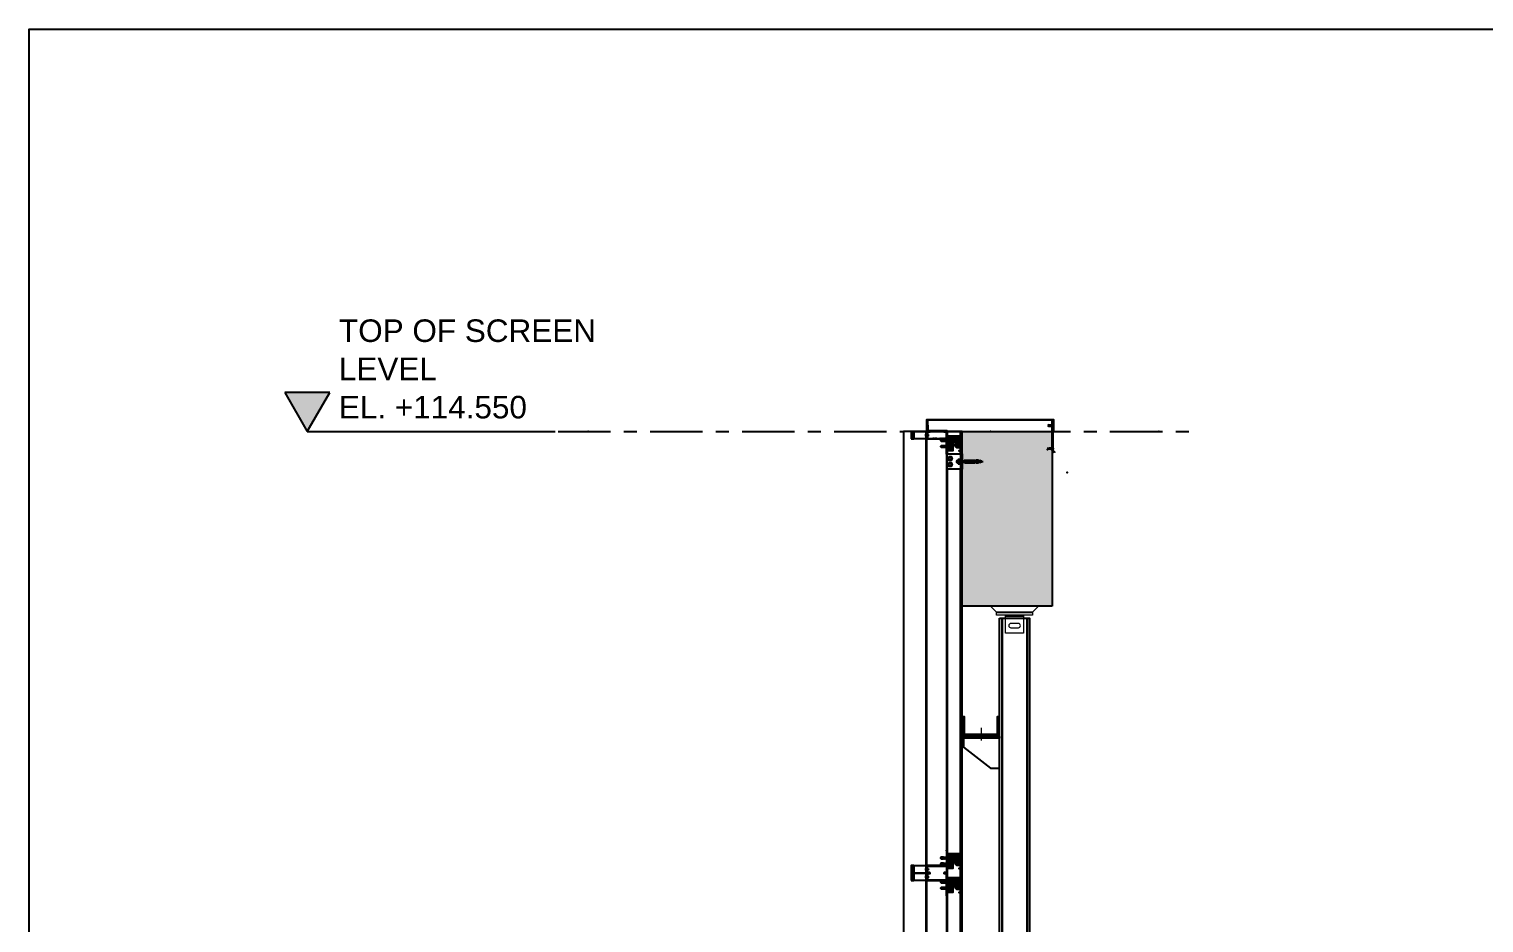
# Model space of a CAD drawing. Header units: millimetres. Extents: x 3774 to 718460, y -768339 to 192544.
# Drawn here: x 522930 to 527774, y -720952 to -717977 of the extents above; entities that cross this region are included whole.
import ezdxf

# ---------------------------------------------------------------- set-up
doc = ezdxf.new("R2010")
doc.units = ezdxf.units.MM
doc.set_wipeout_variables(frame=1)
for name, pattern in [('CENTER', [50.8, 31.75, -6.35, 6.35, -6.35]), ('TA_GL_000.70000', [1.925, 0.7, -0.175, 0.175, -0.175, 0.7]), ('XKITLINE00', [0])]:
    doc.linetypes.add(name, pattern=pattern)
for name, color, linetype in [('000 - 0_SYM_DWG_GRIDLINE_MAIN_COLOR_251', 7, 'Continuous'), ('000 - 0_SYM_DWG_LEVEL_MAIN_COLOR_2', 7, 'Continuous'), ('000 - 0_SYM_DWG_LEVEL_TEXT', 7, 'Continuous'), ('000 - CONCRETE_WALL_HATCH_', 7, 'Continuous'), ('000 - L I N E 0.1', 7, 'Continuous'), ('000 - STRUCTURE_STEEL_ACCESORIES_MAIN_COLOR_1', 7, 'Continuous'), ('000 - STRUCTURE_STEEL_ACCESORIES_SUB_COLOR_1', 7, 'Continuous'), ('000 - STRUCTURE_STEEL_ACCESORIES_WIPEOUT_', 7, 'Continuous'), ('000 - STRUCTURE_STEEL_FASTERN_DEF_SUB', 7, 'Continuous'), ('000 - STRUCTURE_STEEL_FASTERN_MAIN_COLOR_1', 7, 'Continuous'), ('000 - STRUCTURE_STEEL_FASTERN_MAIN_COLOR_2', 7, 'Continuous'), ('000 - STRUCTURE_STEEL_FRAMING_CUT_COLOR_4', 7, 'Continuous'), ('000 - STRUCTURE_STEEL_FRAMING_DEF_SUB', 7, 'Continuous'), ('000 - STRUCTURE_STEEL_FRAMING_HATCH_', 7, 'Continuous'), ('000 - STRUCTURE_STEEL_FRAMING_MAIN_COLOR_1', 7, 'Continuous'), ('000 - STRUCTURE_STEEL_FRAMING_MAIN_COLOR_2', 7, 'Continuous'), ('000 - STRUCTURE_STEEL_FRAMING_SUB_COLOR_2', 7, 'Continuous'), ('010 - ASPG_ACCESSORIES_DEF_SUB', 7, 'Continuous'), ('010 - ASPG_ACCESSORIES_MAIN_COLOR_1', 7, 'Continuous'), ('010 - ASPG_ACCESSORIES_MAIN_COLOR_2', 7, 'Continuous'), ('010 - ASPG_ACCESSORIES_SUB_COLOR_2', 7, 'Continuous'), ('010 - ASPG_ACCESSORIES_SUB_COLOR_3', 7, 'Continuous'), ('010 - ASPG_ACCESSORIES_SYMBOL_', 7, 'Continuous'), ('010 - ASPG_ACCESSORIES_WIPEOUT_', 7, 'Continuous'), ('010 - ASPG_EXTR_MAIN_COLOR_2', 7, 'Continuous'), ('010 - ASPG_EXTR_WIPEOUT_', 7, 'Continuous'), ('010 - ASPG_FASTERN_MAIN_COLOR_1', 7, 'Continuous'), ('010 - ASPG_FASTERN_SUB_COLOR_2', 7, 'Continuous'), ('010 - ASPG_FASTERN_WIPEOUT_', 7, 'Continuous'), ('010 - ASPG_FLASHING_CUT_COLOR_3', 7, 'Continuous'), ('010 - ASPG_FLASHING_CUT_COLOR_4', 7, 'Continuous'), ('010 - ASPG_FLASHING_CUT_COLOR_5', 7, 'Continuous'), ('010 - ASPG_FLASHING_HATCH_', 7, 'Continuous'), ('010 - ASPG_FLASHING_MAIN_COLOR_1', 7, 'Continuous'), ('010 - ASPG_FRAMING_CUT_COLOR_4', 7, 'Continuous'), ('010 - ASPG_FRAMING_HATCH_', 7, 'Continuous'), ('010 - ASPG_FRAMING_SUB_COLOR_2', 7, 'Continuous'), ('010 - ASPG_FRAMING_WIPEOUT_', 7, 'Continuous'), ('Center Line', 7, 'CENTER'), ('DIM', 7, 'Continuous'), ('HATCH', 7, 'Continuous')]:
    doc.layers.add(name, color=color, linetype=linetype)
doc.layers.add('Part', color=7, linetype='Continuous', lineweight=0)
doc.layers.add('SCREW', color=7, linetype='Continuous', lineweight=5)
doc.styles.add('Arial_1', font='arial.ttf', dxfattribs={"height": 125})
doc.styles.add('Cetury Gothic', font='swissl.ttf')
doc.styles.add('TA', font='', dxfattribs={"height": 4.5})
doc.styles.get('TA').set_extended_font_data('Cordia New')
pattern_1 = [(45, (2715.48714, 3084.9077), (-0.265165043, 0.265165043), []), (45, (2715.6639, 3084.9077), (-0.265165043, 0.265165043), [])]

# ---------------------------------------------------------------- blocks, each defined once
blk = doc.blocks.new('W-1-PP19-ST-ENT2_20260406-084955_STANDARD_PAPER_BLOCK')
at = {"layer": 'DIM', "color": 7}
blk.add_lwpolyline([(775, 0), (0, 0), (0, 443.999987), (775, 443.999987)], close=True, dxfattribs=at)
blk = doc.blocks.new('*A6835')
at = {"layer": 'Part', "color": 7, "linetype": 'XKITLINE00', "lineweight": 0}
for p, q in [((560.731873, 232.946249), (560.571873, 232.946249)), ((560.571873, 232.946249), (560.571873, 231.646249)), ((560.731873, 231.766249), (560.731873, 232.946249)), ((563.071873, 232.946249), (562.911873, 232.946249)), ((562.911873, 232.946249), (562.911873, 231.766249)), ((563.071873, 231.646249), (563.071873, 232.946249)), ((560.571873, 231.646249), (563.071873, 231.646249)), ((562.911873, 231.766249), (560.731873, 231.766249))]:
    blk.add_line(p, q, dxfattribs=at)
blk = doc.blocks.new('*A6836')
at = {"layer": 'Part', "color": 7, "linetype": 'XKITLINE00', "lineweight": 0}
for p, q in [((560.671873, 231.526249), (560.671873, 231.646249)), ((563.071873, 231.646249), (563.071873, 231.526249)), ((563.071873, 231.526249), (560.671873, 231.526249))]:
    blk.add_line(p, q, dxfattribs=at)
blk = doc.blocks.new('A$C35bcc281')
at = {"layer": '000 - STRUCTURE_STEEL_FRAMING_HATCH_'}
h = blk.add_hatch(dxfattribs=at)
h.set_pattern_fill('ANSI32', scale=0.5)
h.paths.add_polyline_path([(-125, 171), (-125, 106), (0, 106), (0, 171), (-8, 171), (-8, 112), (-117, 112), (-117, 171)])
h = blk.add_hatch(dxfattribs=at)
h.set_pattern_fill('ANSI32', style=0)
h.set_pattern_definition(pattern_1)
h.paths.add_polyline_path([(-38, 106), (-38, 100), (-82, 100), (-82, 106)], flags=17)
h = blk.add_hatch(dxfattribs=at)
h.set_pattern_fill('ANSI32', style=0)
h.set_pattern_definition(pattern_1)
h.paths.add_polyline_path([(-53, 112), (-53, 106), (-67, 106), (-67, 112)], flags=17)
at = {"layer": '000 - STRUCTURE_STEEL_FRAMING_CUT_COLOR_4', "color": 7}
blk.add_lwpolyline([(-125, 171), (-125, 106), (0, 106), (0, 171), (-8, 171), (-8, 112), (-117, 112), (-117, 171), (-125, 171)], dxfattribs=at)
at = {"layer": '000 - STRUCTURE_STEEL_FRAMING_DEF_SUB', "color": 7, "linetype": 'XKITLINE00', "lineweight": 0}
blk.add_line((-60, 92.1), (-60, 135), dxfattribs=at)
blk.add_line((-60, 92.1), (-60, 135), dxfattribs=at)
at = {"layer": '000 - STRUCTURE_STEEL_FRAMING_HATCH_', "color": 7, "linetype": 'XKITLINE00', "lineweight": 0}
for p, q in [((-82, 100), (-82, 106)), ((-82, 100), (-82, 106)), ((-67, 106), (-67, 112)), ((-67, 106), (-67, 112)), ((-53, 106), (-53, 112)), ((-53, 106), (-53, 112)), ((-38, 100), (-38, 106)), ((-38, 100), (-38, 106))]:
    blk.add_line(p, q, dxfattribs=at)
at = {"layer": '000 - STRUCTURE_STEEL_FRAMING_MAIN_COLOR_2', "color": 7}
blk.add_lwpolyline([(-120, 106), (0, 106), (0, 100), (-120, 100)], close=True, dxfattribs=at)
blk.add_lwpolyline([(-120, 100), (-120, 70), (-30, 0), (0, 0), (0, 100), (-120, 100)], dxfattribs=at)
at = {"color": 7, "lineweight": 0, "xscale": 50, "yscale": 50, "zscale": 50}
blk.add_blockref('*A6835', (-28153.6, -11476.3), dxfattribs=at)
at = {"layer": '000 - STRUCTURE_STEEL_FRAMING_MAIN_COLOR_2', "color": 7, "xscale": 50, "yscale": 50, "zscale": 50}
blk.add_blockref('*A6836', (-28153.6, -11476.3), dxfattribs=at)
blk = doc.blocks.new('*U6845')
at = {"layer": '000 - STRUCTURE_STEEL_ACCESORIES_MAIN_COLOR_1', "color": 7, "lineweight": 0}
for p, q in [((-30, 2078.9), (-30, 2138.9)), ((30, 2133.9), (-30, 2133.9)), ((30, 2138.9), (30, 2078.9)), ((30, 2078.9), (-30, 2078.9)), ((30, 90), (-30, 90)), ((-30, 90), (-30, 30)), ((30, 30), (30, 90)), ((30, 35), (-30, 35))]:
    blk.add_line(p, q, dxfattribs=at)
for points in [[(-15.2, 2097.4), (-12.5, 2096.9), (12.5, 2096.9), (15.2, 2097.4), (17.4, 2098.9), (19, 2101.2), (19.5, 2103.9), (19, 2106.5), (17.4, 2108.8), (15.2, 2110.3), (12.5, 2110.9), (-12.5, 2110.9), (-15.2, 2110.3), (-17.4, 2108.8), (-19, 2106.5), (-19.5, 2103.9), (-19, 2101.2), (-17.4, 2098.9), (-15.2, 2097.4)], [(-15.2, 71.5), (-12.5, 72), (12.5, 72), (15.2, 71.5), (17.4, 69.9), (19, 67.7), (19.5, 65), (19, 62.3), (17.4, 60.1), (15.2, 58.5), (12.5, 58), (-12.5, 58), (-15.2, 58.5), (-17.4, 60.1), (-19, 62.3), (-19.5, 65), (-19, 67.7), (-17.4, 69.9), (-15.2, 71.5)]]:
    blk.add_lwpolyline(points, close=True, dxfattribs=at)
at = {"layer": '000 - STRUCTURE_STEEL_FASTERN_MAIN_COLOR_2', "color": 7}
for p, q in [((-60, 2148.9), (60, 2148.9)), ((-60, 20), (60, 20))]:
    blk.add_line(p, q, dxfattribs=at)
at = {"layer": '000 - STRUCTURE_STEEL_FASTERN_MAIN_COLOR_2', "color": 7, "lineweight": 0}
for points in [[(60, 2148.9), (60, 2138.9), (-60, 2138.9), (-60, 2148.9), (-80, 2168.9), (80, 2168.9)], [(60, 20), (60, 30), (-60, 30), (-60, 20), (-80, 0), (80, 0)]]:
    blk.add_lwpolyline(points, close=True, dxfattribs=at)
at = {"layer": '000 - STRUCTURE_STEEL_FRAMING_MAIN_COLOR_1', "color": 7}
for points in [[(-225, -300), (-180, -300), (-180, 2750), (-225, 2750)], [(-180, -300), (-175, -300), (-175, 2750), (-180, 2750)], [(-50, 2128.9), (-42, 2128.9), (-42, 40), (-50, 40)], [(42, 2128.9), (50, 2128.9), (50, 40), (42, 40)]]:
    blk.add_lwpolyline(points, close=True, dxfattribs=at)
at = {"layer": '000 - STRUCTURE_STEEL_FRAMING_SUB_COLOR_2', "color": 7}
blk.add_lwpolyline([(-42, 2128.9), (42, 2128.9), (42, 40), (-42, 40)], close=True, dxfattribs=at)
at = {"color": 7}
for p in [(-50, 1629), (-50, 1629), (-50, 129), (-50, 129)]:
    blk.add_blockref('A$C35bcc281', p, dxfattribs=at)
blk = doc.blocks.new('*U7070')
at = {"layer": '000 - 0_SYM_DWG_LEVEL_MAIN_COLOR_2'}
blk.add_hatch(color=7, dxfattribs=at).paths.add_polyline_path([(-88.01, 5.18), (-91, 0), (-93.99, 5.18)])
at = {"color": 7}
blk.add_point((0, 0), dxfattribs=at)
at = {"layer": '000 - 0_SYM_DWG_GRIDLINE_MAIN_COLOR_251', "color": 7}
blk.add_lwpolyline([(-91, 0), (-67, 0), (-62.5, 0), (-58, 0)], dxfattribs=at)
at = {"layer": '000 - 0_SYM_DWG_LEVEL_MAIN_COLOR_2', "color": 7, "lineweight": 25}
for p, q in [((-88.01, 5.18), (-93.99, 5.18)), ((-93.99, 5.18), (-91, 0)), ((-91, 0), (-88.01, 5.18))]:
    blk.add_line(p, q, dxfattribs=at)
at = {"layer": '000 - 0_SYM_DWG_LEVEL_TEXT', "color": 7, "style": 'Arial_1'}
for tag, p in [('LV_NAME_1', (-86.78, 11.92)), ('LV_NAME_2', (-86.79, 6.83)), ('LV_NAME_3', (-86.8, 1.74))]:
    blk.add_attdef(tag, p, '', height=3, dxfattribs=at)
blk = doc.blocks.new('*U6855')
at = {"layer": '000 - 0_SYM_DWG_GRIDLINE_MAIN_COLOR_251', "color": 7, "linetype": 'ByBlock', "ltscale": 5}
blk.add_line((2, 0), (-40, 0), dxfattribs=at)
at = {"layer": '000 - 0_SYM_DWG_GRIDLINE_MAIN_COLOR_251', "color": 7}
for p in [(-38, 0), (0, 0)]:
    blk.add_point(p, dxfattribs=at)
at = {"color": 7, "style": 'TA', "flags": 1}
blk.add_attdef('LOCATION', (6, -6), '', height=4.5, rotation=270, dxfattribs=at)
blk = doc.blocks.new('000_ASPG_TYP_FILES_20260218-010703_FRAME_EXTR_HONLIZONTAL')
at = {"layer": '010 - ASPG_FRAMING_HATCH_'}
h = blk.add_hatch(dxfattribs=at)
h.set_pattern_fill('ANSI32', scale=0.1)
edge = h.paths.add_edge_path()
edge.add_line((74.7, 2), (25, 2))
edge.add_line((25, 2), (25, 67))
edge.add_arc((24.7, 67), 0.3, 0, 90)
edge.add_line((24.7, 67.3), (0.3, 67.3))
edge.add_arc((0.3, 67), 0.3, 90, 180)
edge.add_line((0, 67), (0, 57.6))
edge.add_arc((0.3, 57.6), 0.3, 180, 270)
edge.add_line((0.3, 57.3), (1.7, 57.3))
edge.add_arc((1.7, 57.6), 0.3, 270, 360)
edge.add_line((2, 57.6), (2, 65))
edge.add_arc((2.3, 65), 0.3, 90, 180, ccw=False)
edge.add_line((2.3, 65.3), (22.7, 65.3))
edge.add_arc((22.7, 65), 0.3, 0, 90, ccw=False)
edge.add_line((23, 65), (23, 49))
edge.add_line((23, 49), (23.5, 48.5))
edge.add_line((23.5, 48.5), (23, 48))
edge.add_line((23, 48), (23, 22.3))
edge.add_line((23, 22.3), (23.5, 21.8))
edge.add_line((23.5, 21.8), (23, 21.3))
edge.add_line((23, 21.3), (23, 2.3))
edge.add_arc((22.7, 2.3), 0.3, -90, 0, ccw=False)
edge.add_line((22.7, 2), (2.3, 2))
edge.add_arc((2.3, 2.3), 0.3, 180, 270, ccw=False)
edge.add_line((2, 2.3), (2, 9.7))
edge.add_arc((1.7, 9.7), 0.3, 0, 90)
edge.add_line((1.7, 10), (0.3, 10))
edge.add_arc((0.3, 9.7), 0.3, 90, 180)
edge.add_line((0, 9.7), (0, 0.3))
edge.add_arc((0.3, 0.3), 0.3, 180, 270)
edge.add_line((0.3, 0), (74.7, 0))
at = {"layer": '010 - ASPG_ACCESSORIES_DEF_SUB', "color": 7}
for p in [(0, 67.3), (0, 57.3), (25, 67.3), (25, 67.3), (0, 10), (0, 10), (0, 0), (75, 2), (75, 0)]:
    blk.add_point(p, dxfattribs=at)
at = {"layer": '010 - ASPG_FRAMING_CUT_COLOR_4', "color": 7}
blk.add_line((75, 0.3), (75, 1.7), dxfattribs=at)
blk.add_lwpolyline([(74.7, 2), (25, 2), (25, 67, 0.414214), (24.7, 67.3), (0.3, 67.3, 0.414214), (0, 67), (0, 57.6, 0.414214), (0.3, 57.3), (1.7, 57.3, 0.414214), (2, 57.6), (2, 65, -0.414214), (2.3, 65.3), (22.7, 65.3, -0.414214), (23, 65), (23, 49), (23.5, 48.5), (23, 48), (23, 22.3), (23.5, 21.8), (23, 21.3), (23, 2.3, -0.414214), (22.7, 2), (2.3, 2, -0.414214), (2, 2.3), (2, 9.7, 0.414214), (1.7, 10), (0.3, 10, 0.414214), (0, 9.7), (0, 0.3, 0.414214), (0.3, 0), (74.7, 0)], format="xyb", dxfattribs=at)
for centre, start, end in [((0.3, 57.6), 180, 270), ((1.7, 57.6), 270, 0), ((2.3, 65), 90, 180), ((0.3, 9.7), 90, 180), ((0.3, 0.3), 180, 270), ((1.7, 9.7), 0, 90), ((2.3, 2.3), 180, 270), ((22.7, 2.3), 270, 0), ((74.7, 1.7), 0, 90), ((74.7, 0.3), 270, 0)]:
    blk.add_arc(centre, 0.3, start, end, dxfattribs=at)
blk = doc.blocks.new('PZG35-9D5')
at = {"layer": 'Center Line', "color": 7}
blk.add_line((0, 3.7), (0, -10.5), dxfattribs=at)
at = {"layer": 'SCREW', "color": 7}
for p, q in [((-1.4, 0), (-1.4, -1.1)), ((1.4, 0), (1.4, -0.6)), ((-1.9, -1.4), (1.9, -0.9)), ((-1.9, -1.4), (-1.4, -1.1)), ((-1.9, -1.4), (-1.4, -1.7)), ((-1.9, -2.7), (1.9, -2.2)), ((-1.9, -2.7), (-1.4, -2.4)), ((-1.9, -2.7), (-1.4, -3)), ((-1.9, -4), (-1.4, -3.7)), ((-1.9, -4), (-1, -3.9)), ((-1.9, -4), (-1.4, -4.3)), ((-1.4, -1.1), (1.4, -0.6)), ((-1.4, -1.7), (1.4, -1.2)), ((-1.4, -1.7), (-1.4, -2.4)), ((-1.4, -2.4), (1.4, -1.9)), ((-1.4, -3), (1.4, -2.5)), ((-1.4, -3), (-1.4, -3.7)), ((-1.4, -3.7), (-0.8, -3.6)), ((-1.4, -4.3), (-1.4, -8.1)), ((-1.4, -4.3), (-1.2, -4.3)), ((0, -9.5), (-1.4, -8.1)), ((0, -9.5), (1.4, -8.1)), ((0.6, -3.3), (1.4, -3.2)), ((0.7, -3.7), (1.9, -3.5)), ((0.7, -3.9), (1.4, -3.8)), ((0.7, -4.6), (1.4, -4.5)), ((0.7, -5), (1.9, -4.8)), ((0.7, -5.2), (1.4, -5.1)), ((1.9, -0.9), (1.4, -0.6)), ((1.9, -0.9), (1.4, -1.2)), ((1.4, -1.2), (1.4, -1.9)), ((1.9, -2.2), (1.4, -1.9)), ((1.9, -2.2), (1.4, -2.5)), ((1.4, -2.5), (1.4, -3.2)), ((1.9, -3.5), (1.4, -3.2)), ((1.9, -3.5), (1.4, -3.8)), ((1.4, -3.8), (1.4, -4.5)), ((1.9, -4.8), (1.4, -4.5)), ((1.9, -4.8), (1.4, -5.1)), ((1.4, -5.1), (1.4, -8.1))]:
    blk.add_line(p, q, dxfattribs=at)
blk.add_lwpolyline([(0, -9.5), (0.7, -5.2), (0.7, -3.6, 0.417657), (0.4, -3.3, 0.108102), (-0.8, -3.6), (-1.4, -4.7)], format="xyb", dxfattribs=at)
blk = doc.blocks.new('*U8304')
at = {"layer": 'SCREW', "color": 7}
blk.add_lwpolyline([(3, 1.8, 0.09906), (0.8, 2.5), (0.8, 2.3), (-0.8, 2.3), (-0.8, 2.5, 0.09906), (-3, 1.8, 0.266588), (-3.5, 1), (-3.5, 0.2, 0.414214), (-3.3, 0), (3.3, 0, 0.414214), (3.5, 0.2), (3.5, 1, 0.266588)], format="xyb", close=True, dxfattribs=at)
blk.add_blockref('PZG35-9D5', (0, 0), dxfattribs=at)
blk = doc.blocks.new('000_ASPG_TYP_FILES_BK_FOR_ASPG_LOUVERS_SIDE_VIEW')
at = {"color": 7}
blk.add_point((0, 0), dxfattribs=at)
at = {"layer": '010 - ASPG_ACCESSORIES_MAIN_COLOR_1', "color": 7}
blk.add_line((2.8, -12.5), (2.8, 12.5), dxfattribs=at)
for points in [[(43.2, -12.5), (0.8, -12.5), (0.8, 12.5), (43.2, 12.5)], [(52.5, 12.5), (43.2, 12.5), (43.2, -12.5), (52.5, -12.5)]]:
    blk.add_lwpolyline(points, close=True, dxfattribs=at)
at = {"layer": '010 - ASPG_ACCESSORIES_SUB_COLOR_3', "color": 7}
for p, q in [((43.5, -12.5), (43.5, 12.5)), ((43.8, -12.5), (43.8, 12.5)), ((44.3, -12.5), (44.3, 12.5)), ((45, -12.5), (45, 12.5)), ((45.8, -12.5), (45.8, 12.5)), ((46.7, -12.5), (46.7, 12.5)), ((47.6, -12.5), (47.6, 12.5)), ((48.6, -12.5), (48.6, 12.5)), ((50.6, -12.5), (50.6, 12.5)), ((51.4, -12.5), (51.4, 12.5)), ((52.1, -12.5), (52.1, 12.5)), ((52.5, -12.5), (52.5, 12.5))]:
    blk.add_line(p, q, dxfattribs=at)
at = {"layer": 'SCREW', "color": 7, "rotation": 270}
blk.add_blockref('*U8304', (2.8, 0), dxfattribs=at)
blk = doc.blocks.new('A$C57452C2B')
at = {"layer": '010 - ASPG_FASTERN_MAIN_COLOR_1', "color": 7}
for p, q in [((0.003, 0.0005), (0.003, 0.004)), ((0.01, 0), (0.004, 0)), ((0.007, 0.031), (0.0045, 0.021)), ((0.005, 0.0005), (0.005, 0.004)), ((0.009, 0.0005), (0.009, 0.004)), ((0.011, 0.0005), (0.011, 0.004))]:
    blk.add_line(p, q, dxfattribs=at)
for points in [[(0.014, 0.005), (0.014, 0.006), (0, 0.006), (0, 0.005), (0.003, 0.004), (0.011, 0.004)], [(0.0045, 0.021), (0.0045, 0.028), (0.007, 0.031), (0.0095, 0.028), (0.0095, 0.021)]]:
    blk.add_lwpolyline(points, close=True, dxfattribs=at)
for centre, radius, start, end in [((0.004, 0.0013), 0.00125, 216.8699, 323.1301), ((0.007, 0.0043), 0.00425, 241.9275, 298.0725), ((0.01, 0.0013), 0.00125, 216.8699, 323.1301)]:
    blk.add_arc(centre, radius, start, end, dxfattribs=at)
at = {"layer": '010 - ASPG_FASTERN_SUB_COLOR_2', "color": 7}
for p in [(0.0095, 0.021), (0.0045, 0.021)]:
    blk.add_line(p, (0.0045, 0.0197), dxfattribs=at)
for points in [[(0.0045, 0.0167, 0.666667), (0.0045, 0.0182), (0.0095, 0.0195, 0.666667), (0.0095, 0.018)], [(0.0045, 0.0152, 0.666667), (0.0045, 0.0167), (0.0095, 0.018, 0.666667), (0.0095, 0.0165)], [(0.0045, 0.0137, 0.666667), (0.0045, 0.0152), (0.0095, 0.0165, 0.666667), (0.0095, 0.015)], [(0.0045, 0.0122, 0.666667), (0.0045, 0.0137), (0.0095, 0.015, 0.666667), (0.0095, 0.0135)], [(0.0045, 0.0107, 0.666667), (0.0045, 0.0122), (0.0095, 0.0135, 0.666667), (0.0095, 0.012)], [(0.0045, 0.0092, 0.666667), (0.0045, 0.0107), (0.0095, 0.012, 0.666667), (0.0095, 0.0105)], [(0.0045, 0.0077, 0.666667), (0.0045, 0.0092), (0.0095, 0.0105, 0.666667), (0.0095, 0.009)], [(0.0045, 0.0062, 0.666667), (0.0045, 0.0077), (0.0095, 0.009, 0.666667), (0.0095, 0.0075)], [(0.0047, 0.006, 0.091189), (0.0045, 0.0062), (0.0095, 0.0075, 0.666667), (0.0095, 0.006)]]:
    blk.add_lwpolyline(points, format="xyb", dxfattribs=at)
for centre, start, end in [((0.0042, 0.0189), 292.6199, 67.3801), ((0.0098, 0.0203), 112.6199, 247.3801)]:
    blk.add_arc(centre, 0.000812, start, end, dxfattribs=at)
blk = doc.blocks.new('A$C6d2a724f')
at = {"color": 7}
blk.add_wipeout([(-3.7, 6.3), (3.7, 6.3), (7.3, 0), (3.7, -6.3), (-3.7, -6.3), (-7.3, 0)], dxfattribs=at).dxf.layer = '010 - ASPG_FASTERN_MAIN_COLOR_1'
at = {"layer": '010 - ASPG_FASTERN_MAIN_COLOR_1', "color": 7}
blk.add_lwpolyline([(-3.7, 6.3), (3.7, 6.3), (7.3, 0), (3.7, -6.3), (-3.7, -6.3), (-7.3, 0)], close=True, dxfattribs=at)
at = {"layer": '010 - ASPG_FASTERN_SUB_COLOR_2', "color": 7}
for radius in [6.33, 3.96]:
    blk.add_circle((0, 0), radius, dxfattribs=at)
blk = doc.blocks.new('A$Cb3d6a647')
at = {"color": 7}
blk.add_wipeout([(0, -50), (0, -50), (0, 0), (40, 0), (40, -40), (33.7, -40), (28.7, -35), (28.7, -25), (27.4, -21.8), (24.2, -20.5), (21, -21.8), (19.7, -25), (19.7, -50)], dxfattribs=at).dxf.layer = '010 - ASPG_FASTERN_WIPEOUT_'
at = {"layer": 'HATCH'}
h = blk.add_hatch(dxfattribs=at)
h.set_pattern_fill('DOTS', scale=0.5)
h.paths.add_polyline_path([(3, 0), (3, -8), (4, -8), (5, -11), (8.5, -11, -0.236068), (9, -12), (9, -19), (5, -19), (4, -22), (3, -22), (3, -28), (4, -28), (5, -31), (8.5, -31, -0.236068), (9, -32), (9, -39), (5, -39), (4, -42), (3, -42), (3, -50), (19.7, -50), (19.7, -25, -1), (28.7, -25), (28.7, -35), (33.7, -40), (40, -40), (40, 0)])
at = {"color": 7}
blk.add_point((40, -50), dxfattribs=at)
at = {"layer": '010 - ASPG_ACCESSORIES_MAIN_COLOR_1', "color": 7}
blk.add_lwpolyline([(0, 0), (3, 0), (3, -50), (0, -50)], close=True, dxfattribs=at)
at = {"layer": '010 - ASPG_ACCESSORIES_MAIN_COLOR_2', "color": 7}
blk.add_lwpolyline([(0, 0), (40, 0), (40, -40), (33.7, -40), (28.7, -35), (28.7, -25, 1), (19.7, -25), (19.7, -50), (0, -50)], format="xyb", close=True, dxfattribs=at)
at = {"color": 7, "extrusion": (0, 0, -1), "xscale": 1000, "yscale": 1000, "zscale": -1000, "rotation": 270}
for p in [(-9, -8), (-9, -28)]:
    blk.add_blockref('A$C57452C2B', p, dxfattribs=at)
at = {"color": 7}
blk.add_blockref('A$C6d2a724f', (24.2, -25), dxfattribs=at)
blk = doc.blocks.new('*U7052')
at = {"color": 7}
blk.add_wipeout([(1445, 2), (25, 2), (25, 67.3), (1445, 67.3)], dxfattribs=at).dxf.layer = '010 - ASPG_FRAMING_WIPEOUT_'
blk.add_blockref('000_ASPG_TYP_FILES_20260218-010703_FRAME_EXTR_HONLIZONTAL', (0, 0), dxfattribs=at)
at = {"color": 7, "xscale": -1}
blk.add_blockref('000_ASPG_TYP_FILES_20260218-010703_FRAME_EXTR_HONLIZONTAL', (1470, 0), dxfattribs=at)
at = {"color": 7}
blk.add_wipeout([(2940, 67.8), (2940, 144.8), (0, 144.8), (0, 67.8)], dxfattribs=at).dxf.layer = '010 - ASPG_EXTR_WIPEOUT_'
blk.add_point((25, 67.3), dxfattribs=at)
at = {"layer": '010 - ASPG_EXTR_MAIN_COLOR_2', "color": 7}
blk.add_lwpolyline([(2940, 69.8), (2940, 144.8), (0, 144.8), (0, 69.8)], close=True, dxfattribs=at)
at = {"layer": '010 - ASPG_FRAMING_SUB_COLOR_2', "color": 7}
blk.add_lwpolyline([(1445, 2), (25, 2), (25, 67.3), (1445, 67.3)], close=True, dxfattribs=at)
at = {"color": 7, "rotation": 90}
for p in [(12.5, 67.3), (1457.5, 67.3)]:
    blk.add_blockref('000_ASPG_TYP_FILES_BK_FOR_ASPG_LOUVERS_SIDE_VIEW', p, dxfattribs=at)
at = {"color": 7, "rotation": 270}
for p in [(65, 0), (1455, 0)]:
    blk.add_blockref('A$Cb3d6a647', p, dxfattribs=at)
blk = doc.blocks.new('*U7054')
at = {"layer": '010 - ASPG_FRAMING_SUB_COLOR_2', "color": 7}
blk.add_lwpolyline([(1445, 2), (25, 2), (25, 67.3), (1445, 67.3)], close=True, dxfattribs=at)
at = {"color": 7, "rotation": 90}
for p in [(12.5, 67.3), (1457.5, 67.3)]:
    blk.add_blockref('000_ASPG_TYP_FILES_BK_FOR_ASPG_LOUVERS_SIDE_VIEW', p, dxfattribs=at)
at = {"color": 7}
blk.add_blockref('000_ASPG_TYP_FILES_20260218-010703_FRAME_EXTR_HONLIZONTAL', (0, 0), dxfattribs=at)
at = {"color": 7, "xscale": -1}
blk.add_blockref('000_ASPG_TYP_FILES_20260218-010703_FRAME_EXTR_HONLIZONTAL', (1470, 0), dxfattribs=at)
at = {"color": 7, "rotation": 270}
for p in [(65, 0), (1455, 0)]:
    blk.add_blockref('A$Cb3d6a647', p, dxfattribs=at)
blk = doc.blocks.new('G$C63E23571')
at = {"layer": '000 - L I N E 0.1', "color": 7}
blk.add_lwpolyline([(0.0032, 0.0082), (0.0068, 0.0082), (0.0087, 0.005), (0.0068, 0.0018), (0.0032, 0.0018), (0.0013, 0.005)], close=True, dxfattribs=at)
for radius in [0.005, 0.00317]:
    blk.add_circle((0.005, 0.005), radius, dxfattribs=at)
blk = doc.blocks.new('G$C12C65349')
at = {"layer": '000 - STRUCTURE_STEEL_FASTERN_DEF_SUB', "color": 7, "linetype": 'CENTER'}
blk.add_line((0.0084, 0.0901), (0.0084, 0), dxfattribs=at)
at = {"layer": '000 - STRUCTURE_STEEL_FASTERN_MAIN_COLOR_1', "color": 7}
for p, q in [((0.0012, 0.0829), (0.0005, 0.0822)), ((0.0005, 0.0822), (0.0005, 0.0771)), ((0.0012, 0.0765), (0.0005, 0.0771)), ((0.0012, 0.0829), (0.0156, 0.0829)), ((0.0012, 0.0765), (0.0156, 0.0765)), ((0.0045, 0.0822), (0.0045, 0.0771)), ((0.0123, 0.0822), (0.0123, 0.0771)), ((0.0163, 0.0822), (0.0156, 0.0829)), ((0.0163, 0.0771), (0.0156, 0.0765)), ((0.0163, 0.0822), (0.0163, 0.0771))]:
    blk.add_line(p, q, dxfattribs=at)
blk.add_lwpolyline([(0.0168, 0.0765), (0.0168, 0.0749), (0, 0.0749), (0, 0.0765)], close=True, dxfattribs=at)
for centre, radius, start, end in [((0.0025, 0.0795), 0.00333, 53.8846, 126.1154), ((0.0025, 0.0798), 0.00333, 233.8846, 306.1154), ((0.0084, 0.0705), 0.0124, 71.4826, 108.5174), ((0.0084, 0.0888), 0.0124, 251.4826, 288.5174), ((0.0143, 0.0795), 0.00333, 53.8846, 126.1154), ((0.0143, 0.0798), 0.00333, 233.8846, 306.1154)]:
    blk.add_arc(centre, radius, start, end, dxfattribs=at)
at = {"layer": '000 - STRUCTURE_STEEL_FASTERN_MAIN_COLOR_2', "color": 7}
for p, q in [((0.0044, 0.0858), (0.0056, 0.0866)), ((0.0044, 0.0858), (0.0124, 0.0865)), ((0.0056, 0.0852), (0.0044, 0.0858)), ((0.0044, 0.0844), (0.0056, 0.0852)), ((0.0044, 0.0844), (0.0124, 0.0851)), ((0.0056, 0.0838), (0.0044, 0.0844)), ((0.0044, 0.083), (0.0056, 0.0838)), ((0.0044, 0.083), (0.0124, 0.0837)), ((0.0044, 0.0742), (0.0056, 0.075)), ((0.0044, 0.0742), (0.0124, 0.0749)), ((0.0056, 0.0736), (0.0044, 0.0742)), ((0.0044, 0.0728), (0.0056, 0.0736)), ((0.0044, 0.0728), (0.0124, 0.0735)), ((0.0056, 0.0722), (0.0044, 0.0728)), ((0.0044, 0.0714), (0.0056, 0.0722)), ((0.0044, 0.0714), (0.0124, 0.0721)), ((0.0056, 0.0708), (0.0044, 0.0714)), ((0.0044, 0.07), (0.0056, 0.0708)), ((0.0044, 0.07), (0.0124, 0.0707)), ((0.0056, 0.0694), (0.0044, 0.07)), ((0.0044, 0.0687), (0.0056, 0.0694)), ((0.0044, 0.0687), (0.0124, 0.0693)), ((0.0056, 0.0681), (0.0044, 0.0687)), ((0.0044, 0.0673), (0.0056, 0.0681)), ((0.0044, 0.0673), (0.0124, 0.068)), ((0.0056, 0.0667), (0.0044, 0.0673)), ((0.0044, 0.0659), (0.0056, 0.0667)), ((0.0044, 0.0659), (0.0124, 0.0666)), ((0.0056, 0.0653), (0.0044, 0.0659)), ((0.0044, 0.0645), (0.0056, 0.0653)), ((0.0044, 0.0645), (0.0124, 0.0652)), ((0.0056, 0.0639), (0.0044, 0.0645)), ((0.0044, 0.0631), (0.0056, 0.0639)), ((0.0044, 0.0631), (0.0124, 0.0638)), ((0.0056, 0.0625), (0.0044, 0.0631)), ((0.0044, 0.0617), (0.0056, 0.0625)), ((0.0044, 0.0617), (0.0124, 0.0624)), ((0.0044, 0.0617), (0.0044, 0.0274)), ((0.0064, 0.0879), (0.0056, 0.087)), ((0.0056, 0.0866), (0.0112, 0.0871)), ((0.0056, 0.087), (0.0056, 0.0866)), ((0.0056, 0.0852), (0.0112, 0.0857)), ((0.0056, 0.0838), (0.0112, 0.0843)), ((0.0056, 0.0736), (0.0112, 0.0741)), ((0.0056, 0.0722), (0.0112, 0.0727)), ((0.0056, 0.0708), (0.0112, 0.0713)), ((0.0056, 0.0694), (0.0112, 0.0699)), ((0.0056, 0.0681), (0.0112, 0.0685)), ((0.0056, 0.0667), (0.0112, 0.0672)), ((0.0056, 0.0653), (0.0112, 0.0658)), ((0.0056, 0.0639), (0.0112, 0.0644)), ((0.0056, 0.0625), (0.0112, 0.063)), ((0.0104, 0.0879), (0.0064, 0.0879)), ((0.0104, 0.0879), (0.0112, 0.087)), ((0.0124, 0.0865), (0.0112, 0.0871)), ((0.0112, 0.0857), (0.0124, 0.0865)), ((0.0124, 0.0851), (0.0112, 0.0857)), ((0.0112, 0.0843), (0.0124, 0.0851)), ((0.0124, 0.0837), (0.0112, 0.0843)), ((0.0112, 0.0829), (0.0124, 0.0837)), ((0.0112, 0.0741), (0.0124, 0.0749)), ((0.0124, 0.0735), (0.0112, 0.0741)), ((0.0112, 0.0727), (0.0124, 0.0735)), ((0.0124, 0.0721), (0.0112, 0.0727)), ((0.0112, 0.0713), (0.0124, 0.0721)), ((0.0124, 0.0707), (0.0112, 0.0713)), ((0.0112, 0.0699), (0.0124, 0.0707)), ((0.0124, 0.0693), (0.0112, 0.0699)), ((0.0112, 0.0685), (0.0124, 0.0693)), ((0.0124, 0.068), (0.0112, 0.0685)), ((0.0112, 0.0672), (0.0124, 0.068)), ((0.0124, 0.0666), (0.0112, 0.0672)), ((0.0112, 0.0658), (0.0124, 0.0666)), ((0.0124, 0.0652), (0.0112, 0.0658)), ((0.0112, 0.0644), (0.0124, 0.0652)), ((0.0124, 0.0638), (0.0112, 0.0644)), ((0.0112, 0.063), (0.0124, 0.0638)), ((0.0124, 0.0624), (0.0112, 0.063)), ((0.0124, 0.0624), (0.0124, 0.0274)), ((0.0044, 0.0244), (0.0038, 0.0146)), ((0.0038, 0.0146), (0.0095, 0.0146)), ((0.0054, 0.0274), (0.0044, 0.0274)), ((0.0064, 0.0244), (0.0044, 0.0244)), ((0.0044, 0.0074), (0.0051, 0.0146)), ((0.0124, 0.0074), (0.0044, 0.0074)), ((0.0054, 0.0244), (0.0054, 0.0274)), ((0.0064, 0.0244), (0.0064, 0.0234)), ((0.0064, 0.0186), (0.0064, 0.0174)), ((0.007, 0.0182), (0.007, 0.0177)), ((0.0087, 0.0201), (0.0071, 0.0196)), ((0.0072, 0.0242), (0.0072, 0.0238)), ((0.0124, 0.0244), (0.0074, 0.0244)), ((0.0074, 0.0224), (0.0084, 0.0224)), ((0.0074, 0.0164), (0.0084, 0.0164)), ((0.0095, 0.0198), (0.0076, 0.0191)), ((0.0079, 0.0167), (0.0092, 0.0167)), ((0.0082, 0.0228), (0.0091, 0.0228)), ((0.0094, 0.0214), (0.0094, 0.0211)), ((0.0094, 0.0154), (0.0095, 0.0146)), ((0.0101, 0.0218), (0.0101, 0.0208)), ((0.0101, 0.0157), (0.0101, 0.0146)), ((0.0101, 0.0146), (0.0131, 0.0146)), ((0.0124, 0.0274), (0.0114, 0.0274)), ((0.0114, 0.0274), (0.0114, 0.0244)), ((0.0117, 0.0146), (0.0124, 0.0074)), ((0.0131, 0.0146), (0.0124, 0.0244))]:
    blk.add_line(p, q, dxfattribs=at)
for centre, start, end in [((0.0074, 0.0234), 180, 270), ((0.0074, 0.0186), 108.4349, 180), ((0.0074, 0.0174), 180, 270), ((0.008, 0.0182), 110.8837, 180), ((0.008, 0.0177), 180, 266.9814), ((0.0082, 0.0238), 148.0606, 270), ((0.0084, 0.0214), 0, 90), ((0.0084, 0.0154), 2.1745, 90), ((0.0084, 0.0211), 288.4349, 0), ((0.0091, 0.0218), 0, 90), ((0.0091, 0.0157), 0, 86.9814), ((0.0091, 0.0208), 290.8837, 0)]:
    blk.add_arc(centre, 0.001, start, end, dxfattribs=at)
blk = doc.blocks.new('000 - STRUCTURE_STEEL_FASTERN_EXPANSION_BOLT_EB-XX')
at = {"color": 7, "xscale": 1000, "yscale": 1000, "zscale": 1000, "rotation": 89.99999999999999}
blk.add_blockref('G$C12C65349', (74.9, -8.4), dxfattribs=at)
blk = doc.blocks.new('000 - STRUCTURE_STEEL_ACCESORIES_BK_SET-1')
at = {"color": 7}
blk.add_wipeout([(-50, -25), (0, -25), (0, 25), (-50, 25)], dxfattribs=at).dxf.layer = '000 - STRUCTURE_STEEL_ACCESORIES_WIPEOUT_'
at = {"layer": '000 - STRUCTURE_STEEL_ACCESORIES_MAIN_COLOR_1', "color": 7}
for p, q in [((-5, 25), (-5, -25)), ((0, 25), (0, -25))]:
    blk.add_line(p, q, dxfattribs=at)
at = {"layer": '000 - STRUCTURE_STEEL_ACCESORIES_SUB_COLOR_1', "color": 7}
for p, q in [((-50, 25), (0, 25)), ((-50, -25), (-50, 25)), ((0, -25), (-50, -25))]:
    blk.add_line(p, q, dxfattribs=at)
at = {"color": 7, "xscale": 1000, "yscale": 1000, "zscale": 1000}
for p in [(-45, 5), (-45, -15)]:
    blk.add_blockref('G$C63E23571', p, dxfattribs=at)
at = {"color": 7}
blk.add_blockref('000 - STRUCTURE_STEEL_FASTERN_EXPANSION_BOLT_EB-XX', (-5, 0), dxfattribs=at)
blk.add_blockref('A$C6d2a724f', (-40, 10), dxfattribs=at)
blk.add_blockref('A$C6d2a724f', (-40, -10), dxfattribs=at)
blk = doc.blocks.new('010 - ASPG_ACCESSORIES - SELF_DRILLING_NO_8')
at = {"layer": '010 - ASPG_FLASHING_MAIN_COLOR_1', "color": 7}
for p, q in [((-1, 0.6), (-1.7, 0.6)), ((-1, -0.6), (-1, 0.6)), ((0, 4.5), (-0.5, 4.5)), ((-0.5, 4.5), (-0.5, -4.5)), ((0, 4.5), (0, -4.5)), ((1.3, 2.1), (0, 2.5)), ((2.6, -2.5), (1.5, 2.5)), ((3.2, 2), (2, 2)), ((4.6, -2.5), (3.5, 2.5)), ((5.2, 2), (4, 2)), ((6.6, -2.5), (5.5, 2.5)), ((7.2, 2), (6, 2)), ((8.6, -2.5), (7.5, 2.5)), ((9.2, 2), (8, 2)), ((9.8, 1.2), (9.5, 2.5)), ((11.2, 2), (10, 2)), ((10.9, 2), (17.5, 1.2)), ((19, 0), (10.9, 2)), ((11.6, 1.9), (11.5, 2.5)), ((16.6, 2), (12, 2)), ((13.2, 2), (12, 2)), ((15.2, 2), (14, 2)), ((19, 0), (16.6, 2)), ((16.6, -2), (19, 0)), ((-1.7, -0.6), (-1, -0.6)), ((0, -4.5), (-0.5, -4.5)), ((0, -2.5), (1.8, -2)), ((2.1, -2), (1.8, -2)), ((4.1, -2), (2.9, -2)), ((6.1, -2), (4.9, -2)), ((8.1, -2), (6.9, -2)), ((10.1, -2), (8.9, -2)), ((10.6, -2.5), (10.1, -0.2)), ((12.1, -2), (10.9, -2)), ((12.6, -2.5), (12.3, -1.2)), ((14.1, -2), (12.9, -2)), ((14.6, -2.5), (14.4, -1.8)), ((16.6, -2), (14.9, -2))]:
    blk.add_line(p, q, dxfattribs=at)
for points in [[(2.1, -2), (1.2, 2, 0.222712), (1.5, 2.5, -0.168799), (2, 2), (2.9, -2, -0.16927), (2.6, -2.5, 0.183704)], [(4.1, -2), (3.2, 2, 0.222712), (3.5, 2.5, -0.168799), (4, 2), (4.9, -2, -0.16927), (4.6, -2.5, 0.183704)], [(6.1, -2), (5.2, 2, 0.222712), (5.5, 2.5, -0.168799), (6, 2), (6.9, -2, -0.16927), (6.6, -2.5, 0.183704)], [(8.1, -2), (7.2, 2, 0.222712), (7.5, 2.5, -0.168799), (8, 2), (8.9, -2, -0.16927), (8.6, -2.5, 0.183704)]]:
    blk.add_lwpolyline(points, format="xyb", close=True, dxfattribs=at)
for points in [[(10.5, -0.4), (10.9, -2, -0.16927), (10.6, -2.5, 0.183704), (10.1, -2), (9.2, 2, 0.222712), (9.5, 2.5, -0.168799), (10, 2), (10, 1.6)], [(11.3, 2), (11.2, 2, 0.222712), (11.5, 2.5, -0.168799), (12, 2), (12, 1.9)], [(12.7, -1.3), (12.9, -2, -0.16927), (12.6, -2.5, 0.183704), (12.1, -2), (11.9, -1)], [(14.8, -1.8), (14.9, -2, -0.16927), (14.6, -2.5, 0.183704), (14.1, -2)]]:
    blk.add_lwpolyline(points, format="xyb", dxfattribs=at)
blk.add_lwpolyline([(14.1, -2), (14.1, -1.7)], dxfattribs=at)
for centre, radius, start, end in [((7.3, 0), 9.04, 150.1372, 209.8628), ((11, 0.7), 1.31, 92.4501, 218.8284), ((17.2, 13.1), 15.1, 241.1413, 267.5421)]:
    blk.add_arc(centre, radius, start, end, dxfattribs=at)
at = {"layer": '010 - ASPG_FLASHING_MAIN_COLOR_1', "color": 7, "insert": (12.3, 0.5), "char_height": 1, "width": 59.684, "attachment_point": 2, "rotation": 90, "style": 'Cetury Gothic'}
blk.add_mtext('\\A1;{\\H0.7x;\\S3/4;\\H1.429x;" }', dxfattribs=at)
blk = doc.blocks.new('*U8271')
at = {"layer": '010 - ASPG_ACCESSORIES_MAIN_COLOR_2', "color": 7}
blk.add_lwpolyline([(-0.0029, 0.0013), (-0.0027, 0.0017, -0.57735), (-0.0025, 0.0017), (-0.0023, 0.0013), (-0.0018, 0.0013), (-0.0015, 0.0017, -0.57735), (-0.0014, 0.0017), (-0.0011, 0.0013), (-0.0006, 0.0013), (-0.0004, 0.0017, -0.57735), (-0.0002, 0.0017), (0, 0.0014), (0, 0.0029, -0.049876), (0.0015, 0.0028, -0.129377), (0.0022, 0, -0.129377), (0.0015, -0.0028, -0.049876), (0, -0.0029), (0, -0.0013), (0, -0.0013), (-0.0006, -0.0013), (-0.0008, -0.0017, -0.577351), (-0.0009, -0.0017), (-0.0012, -0.0013), (-0.0017, -0.0013), (-0.0019, -0.0017, -0.577351), (-0.0021, -0.0017), (-0.0023, -0.0013), (-0.0029, -0.0013), (-0.0031, -0.0017, -0.57735), (-0.0033, -0.0017)], format="xyb", dxfattribs=at)
at = {"layer": '010 - ASPG_ACCESSORIES_SUB_COLOR_2', "color": 7}
for p, q in [((-0.0033, -0.0025), (-0.0033, 0.0025)), ((-0.0029, 0.0013), (-0.0033, 0.0013)), ((-0.0029, -0.0013), (-0.0033, 0.0007)), ((-0.0018, 0.0013), (-0.0023, 0.0013)), ((-0.0006, 0.0013), (-0.0011, 0.0013)), ((0, 0.0029), (0, -0.0029)), ((0.0015, 0.0028), (0.0015, -0.0028)), ((0.0015, 0.0004), (0.0015, -0.0004)), ((0.0022, 0.0004), (0.0015, 0.0004)), ((-0.0033, -0.0017), (-0.0033, -0.0016)), ((-0.0031, -0.0017), (-0.0029, -0.0013)), ((-0.0023, -0.0013), (-0.0029, -0.0013)), ((-0.0012, -0.0013), (-0.0017, -0.0013)), ((0, -0.0013), (-0.0006, -0.0013)), ((0.0015, -0.0004), (0.0022, -0.0004))]:
    blk.add_line(p, q, dxfattribs=at)
for points in [[(-0.0021, -0.0017), (-0.0023, -0.0013), (-0.0029, 0.0013), (-0.0027, 0.0017, -0.57735), (-0.0025, 0.0017), (-0.0023, 0.0013), (-0.0017, -0.0013), (-0.0019, -0.0017, -0.57)], [(-0.0009, -0.0017), (-0.0012, -0.0013), (-0.0018, 0.0013), (-0.0015, 0.0017, -0.57735), (-0.0014, 0.0017), (-0.0011, 0.0013), (-0.0006, -0.0013), (-0.0008, -0.0017, -0.57)]]:
    blk.add_lwpolyline(points, format="xyb", close=True, dxfattribs=at)
blk.add_lwpolyline([(0, -0.0013), (0, -0.0013), (-0.0006, 0.0013), (-0.0004, 0.0017, -0.57735), (-0.0002, 0.0017), (0, 0.0014)], format="xyb", dxfattribs=at)
for centre, radius, start, end in [((0, -0.0044), 0.00734, 78.57881, 90), ((-0.0034, 0), 0.00561, 0, 29.48713), ((-0.0034, 0), 0.00561, 330.51287, 0), ((-0.0032, -0.0016), 0.0000944, 210, 330), ((0, 0.0044), 0.00734, 270, 281.42119)]:
    blk.add_arc(centre, radius, start, end, dxfattribs=at)
at = {"color": 7}
blk.add_wipeout([(-0.002, 0.0025), (-0.002, -0.0025), (-0.008, -0.0025), (-0.008, -0.0041), (-0.0148, -0.0025), (-0.0148, -0.0019), (-0.016, -0.0019), (-0.016, -0.0025), (-0.0173, -0.0025), (-0.0173, -0.0019), (-0.0185, -0.0019), (-0.0185, -0.0025), (-0.0198, -0.0025), (-0.0198, -0.0019), (-0.021, -0.0019), (-0.021, -0.0025), (-0.0223, -0.0025), (-0.0235, -0.0012), (-0.0235, -0.0005), (-0.0093, -0.0005), (-0.0093, 0.0005), (-0.0235, 0.0005), (-0.0235, 0.0013), (-0.0223, 0.0025), (-0.021, 0.0025), (-0.021, 0.0019), (-0.0198, 0.0019), (-0.0198, 0.0025), (-0.0185, 0.0025), (-0.0185, 0.0019), (-0.0173, 0.0019), (-0.0173, 0.0025), (-0.016, 0.0025), (-0.016, 0.0019), (-0.0148, 0.0019), (-0.0148, 0.0025), (-0.008, 0.0041), (-0.008, 0.0025)], dxfattribs=at).dxf.layer = '010 - ASPG_ACCESSORIES_WIPEOUT_'
blk.add_point((-0.0275, -0.0041), dxfattribs=at)
at = {"layer": '010 - ASPG_ACCESSORIES_MAIN_COLOR_2', "color": 7}
blk.add_lwpolyline([(-0.002, 0.0025), (-0.002, -0.0025), (-0.008, -0.0025), (-0.008, -0.0041), (-0.0148, -0.0025), (-0.0148, -0.0019), (-0.016, -0.0019), (-0.016, -0.0025), (-0.0173, -0.0025), (-0.0173, -0.0019), (-0.0185, -0.0019), (-0.0185, -0.0025), (-0.0198, -0.0025), (-0.0198, -0.0019), (-0.021, -0.0019), (-0.021, -0.0025), (-0.0223, -0.0025), (-0.0235, -0.0012), (-0.0235, -0.0005), (-0.0093, -0.0005), (-0.0093, 0.0005), (-0.0235, 0.0005), (-0.0235, 0.0013), (-0.0223, 0.0025), (-0.021, 0.0025), (-0.021, 0.0019), (-0.0198, 0.0019), (-0.0198, 0.0025), (-0.0185, 0.0025), (-0.0185, 0.0019), (-0.0173, 0.0019), (-0.0173, 0.0025), (-0.016, 0.0025), (-0.016, 0.0019), (-0.0148, 0.0019), (-0.0148, 0.0025), (-0.008, 0.0041), (-0.008, 0.0025), (-0.002, 0.0025)], close=True, dxfattribs=at)
at = {"layer": '010 - ASPG_ACCESSORIES_SUB_COLOR_2', "color": 7}
for p, q in [((-0.0093, 0.0005), (-0.0235, 0.0005)), ((-0.0198, 0.0019), (-0.021, 0.0019)), ((-0.0173, 0.0019), (-0.0185, 0.0019)), ((-0.0148, 0.0019), (-0.016, 0.0019)), ((-0.008, 0.0041), (-0.0148, 0.0025)), ((-0.0148, 0.0025), (-0.002, 0.0025)), ((-0.0148, 0.0005), (-0.0148, 0.0025)), ((-0.0093, -0.0005), (-0.0093, 0.0005)), ((-0.008, 0.0025), (-0.008, 0.0041)), ((-0.0198, -0.0019), (-0.021, -0.0019)), ((-0.0173, -0.0019), (-0.0185, -0.0019)), ((-0.0148, -0.0019), (-0.016, -0.0019)), ((-0.0148, -0.0025), (-0.0148, -0.0005)), ((-0.002, -0.0025), (-0.0148, -0.0025)), ((-0.008, -0.0041), (-0.0148, -0.0025)), ((-0.008, -0.0041), (-0.008, -0.0025))]:
    blk.add_line(p, q, dxfattribs=at)
for points in [[(-0.0235, 0.0005), (-0.0235, 0.0013), (-0.0223, 0.0025), (-0.021, 0.0025), (-0.021, 0.0005)], [(-0.0198, 0.0005), (-0.0198, 0.0025), (-0.0185, 0.0025), (-0.0185, 0.0005)], [(-0.0173, 0.0005), (-0.0173, 0.0025), (-0.016, 0.0025), (-0.016, 0.0005)], [(-0.0093, -0.0005), (-0.0235, -0.0005)], [(-0.021, -0.0005), (-0.021, -0.0025), (-0.0223, -0.0025), (-0.0235, -0.0012), (-0.0235, -0.0005)], [(-0.0185, -0.0005), (-0.0185, -0.0025), (-0.0198, -0.0025), (-0.0198, -0.0005)], [(-0.016, -0.0005), (-0.016, -0.0025), (-0.0173, -0.0025), (-0.0173, -0.0005)]]:
    blk.add_lwpolyline(points, dxfattribs=at)
at = {"layer": '010 - ASPG_ACCESSORIES_SYMBOL_', "color": 7}
blk.add_line((0.0046, 0), (-0.0288, 0), dxfattribs=at)
blk = doc.blocks.new('*U8273')
at = {"layer": '010 - ASPG_FLASHING_HATCH_'}
h = blk.add_hatch(dxfattribs=at)
h.set_pattern_fill('ANSI32', scale=0.03)
h.set_pattern_definition([(45, (300, 0), (-1.010279, 1.010279), []), (45, (300.6735, 0), (-1.010279, 1.010279), [])])
h.paths.add_polyline_path([(354, 0), (352, 0), (352, 38), (-65.3, 38), (-65.3, 0), (-67.3, 0), (-67.3, 40), (354, 40)])
h = blk.add_hatch(dxfattribs=at)
h.set_pattern_fill('ANSI32', scale=0.03)
h.set_pattern_definition([(45, (0, 0), (-1.01028, 1.01028), []), (45, (0.6735, 0), (-1.01028, 1.01028), [])])
edge = h.paths.add_edge_path()
edge.add_line((-65.3, 20), (-65.3, 2))
edge.add_arc((-63.3, 2), 2, 180, 270)
edge.add_line((-63.3, 0), (0, 0))
edge.add_line((0, 0), (0, -10))
edge.add_line((0, -10), (2, -10))
edge.add_line((2, -10), (2, 0))
edge.add_arc((0, 0), 2, 0, 90)
edge.add_line((0, 2), (-63.3, 2))
edge.add_line((-63.3, 2), (-63.3, 20))
edge.add_line((-63.3, 20), (-65.3, 20))
h = blk.add_hatch(dxfattribs=at)
h.set_pattern_fill('ANSI32', scale=0.03)
h.set_pattern_definition([(45, (300, -50), (-5.0514, 5.0514), []), (45, (303.3676, -50), (-5.0514, 5.0514), [])])
h.paths.add_polyline_path([(357.7, -70.5), (350, -62.8), (350, 38), (352, 38), (352, -62), (359.1, -69.1)])
at = {"color": 7}
blk.add_point((400, -137), dxfattribs=at)
at = {"layer": '010 - ASPG_FLASHING_CUT_COLOR_3', "color": 7}
blk.add_lwpolyline([(354, 0), (352, 0), (352, 38), (-65.3, 38), (-65.3, 0), (-67.3, 0), (-67.3, 40), (354, 40)], close=True, dxfattribs=at)
at = {"layer": '010 - ASPG_FLASHING_CUT_COLOR_4', "color": 7}
blk.add_lwpolyline([(-65.3, 20), (-65.3, 2, 0.414214), (-63.3, 0), (0, 0), (0, -10), (2, -10), (2, 0, 0.414214), (0, 2), (-63.3, 2), (-63.3, 20)], format="xyb", close=True, dxfattribs=at)
at = {"layer": '010 - ASPG_FLASHING_CUT_COLOR_5', "color": 7}
blk.add_lwpolyline([(357.7, -70.5), (350, -62.8), (350, 38), (352, 38), (352, -62), (359.1, -69.1)], close=True, dxfattribs=at)
at = {"color": 7, "rotation": 180}
blk.add_blockref('010 - ASPG_ACCESSORIES - SELF_DRILLING_NO_8', (354, 20), dxfattribs=at)
at = {"layer": '000 - L I N E 0.1', "color": 7, "xscale": 645.16, "yscale": 645.16, "zscale": 645.16}
blk.add_blockref('*U8271', (352, -57.1), dxfattribs=at)

msp = doc.modelspace()

# ---------------------------------------------------------------- hatches: boundary and pattern name
at = {"layer": '000 - CONCRETE_WALL_HATCH_'}
h = msp.add_hatch(dxfattribs=at)
h.set_pattern_fill('AR-CONC', scale=0.1)
h.paths.add_polyline_path([(526336.248, -719897.775), (526036.248, -719897.775), (526036.248, -719316.64), (526336.248, -719316.64)])

# ---------------------------------------------------------------- linework, layer by layer
at = {"color": 7}
msp.add_lwpolyline([(526336.248, -719897.775), (526036.248, -719897.775), (526036.248, -719316.64), (526336.248, -719316.64)], close=True, dxfattribs=at)

# ---------------------------------------------------------------- block references
at = {"color": 7, "xscale": 25, "yscale": 25, "zscale": 25}
msp.add_blockref('*U7070', (526131.248, -719316.64), dxfattribs=at).add_auto_attribs({'LV_NAME_1': 'TOP OF SCREEN ', 'LV_NAME_2': 'LEVEL', 'LV_NAME_3': 'EL. +114.550'})
at = {"color": 7}
msp.add_blockref('*U6845', (526211.248, -722066.64), dxfattribs=at)
at = {"layer": '000 - 0_SYM_DWG_GRIDLINE_MAIN_COLOR_251', "color": 7, "linetype": 'TA_GL_000.70000', "xscale": 50.00000000000003, "yscale": 50.00000000000003, "zscale": 50.00000000000003, "rotation": 180}
msp.add_blockref('*U6855', (524791.249, -719316.64), dxfattribs=at)
at = {"layer": 'DIM', "color": 7, "xscale": 25, "yscale": 25, "zscale": 25}
msp.add_blockref('W-1-PP19-ST-ENT2_20260406-084955_STANDARD_PAPER_BLOCK', (522929.977, -729077.282), dxfattribs=at)

# ---------------------------------------------------------------- next in the draw order: block references
at = {"color": 7, "rotation": 90}
msp.add_blockref('*U7052', (525986.248, -722256.64), dxfattribs=at)

# ---------------------------------------------------------------- next in the draw order: block references
msp.add_blockref('*U7054', (525986.248, -720786.64), dxfattribs=at)

# ---------------------------------------------------------------- next in the draw order: block references
at = {"layer": 'DIM', "color": 7, "xscale": 25, "yscale": 25, "zscale": 25}
msp.add_blockref('W-1-PP19-ST-ENT2_20260406-084955_STANDARD_PAPER_BLOCK', (522929.977, -729077.282), dxfattribs=at)

# ---------------------------------------------------------------- next in the draw order: block references
at = {"color": 7}
msp.add_blockref('000 - STRUCTURE_STEEL_ACCESORIES_BK_SET-1', (526036.246, -719416.64), dxfattribs=at)

# ---------------------------------------------------------------- next in the draw order: block references
msp.add_blockref('*U8273', (525986.248, -719316.64), dxfattribs=at)

doc.saveas('drawing.dxf')
